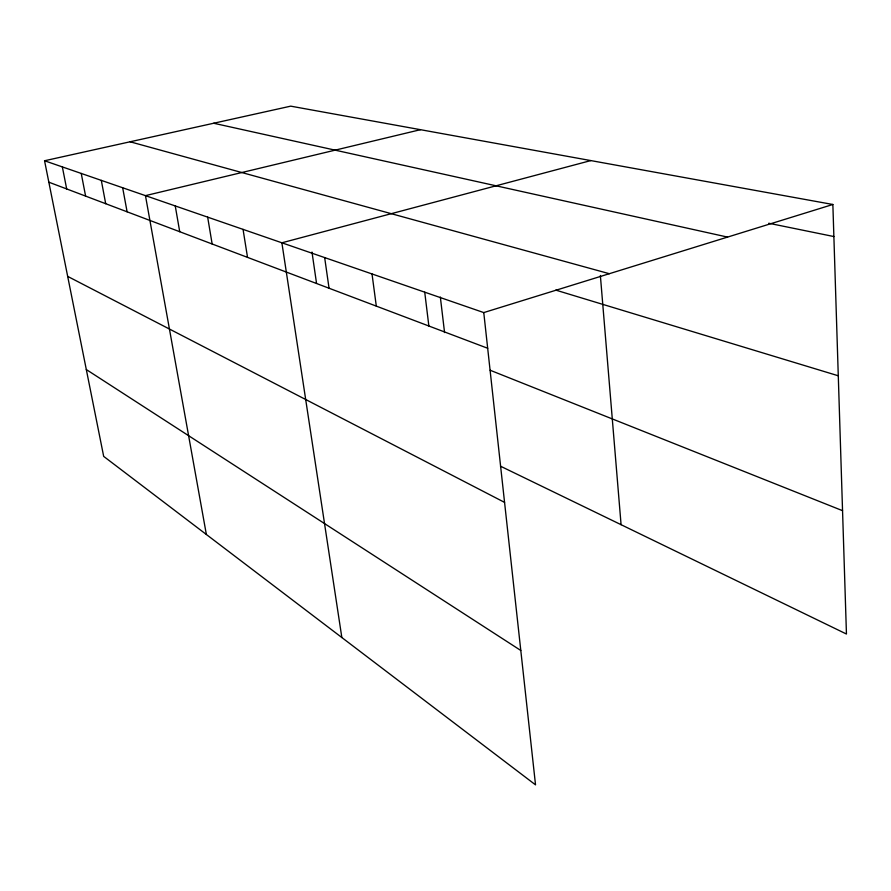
<?xml version="1.0" encoding="UTF-8"?>
<svg xmlns="http://www.w3.org/2000/svg" width="891" height="891" viewBox="0 0 891 891"><rect width="100%" height="100%" fill="white"/><g stroke="black" fill="none" stroke-linecap="round" stroke-linejoin="round"><path stroke-width="1.34" d="M483.768 312.585L535.524 784.848L103.679 456.381L44.55 160.759L483.768 312.585L832.862 204.484L846.45 634.024L500.497 466.193M590.822 160.58L281.879 242.798L341.843 637.522M420.463 129.685L145.456 195.641L206.367 534.489M44.55 160.759L290.733 106.152L832.862 204.484M768.766 223.251L833.876 236.549M213.695 123.248L727.568 237.095M130.097 141.78L609.321 273.704M555.795 290.121L838.275 375.779M48.838 182.187L487.689 348.27M490.173 370.255L842.552 510.677M67.671 276.388L504.573 502.39M86.304 369.542L520.801 650.475M62.348 166.918L66.68 188.937M81.237 173.444L85.603 196.098M101.307 180.383L105.706 203.705M122.668 187.767L127.101 211.802M175.249 205.932L179.726 231.716M207.659 217.137L212.147 243.989M243.054 229.377L247.531 257.376M311.984 252.064L316.517 283.171M324.658 257.588L329.046 288.227M372.015 273.96L376.303 306.114M424.729 292.181L428.861 326.006M440.343 297.048L444.564 332.555M600.367 275.486L621.083 524.699"/></g></svg>
